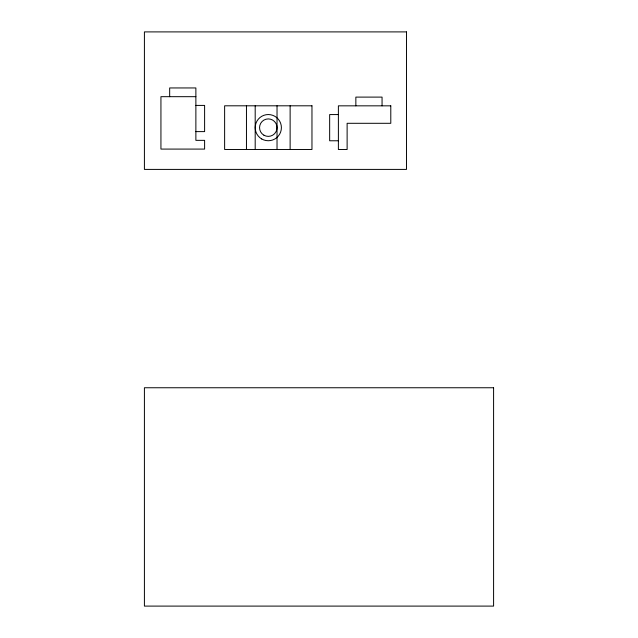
<?xml version="1.0" encoding="UTF-8"?>
<svg xmlns="http://www.w3.org/2000/svg" width="638" height="638" viewBox="0 0 638 638"><rect width="100%" height="100%" fill="white"/><g stroke="black" fill="none" stroke-linecap="round" stroke-linejoin="round"><path stroke-width="0.96" d="M195.874 96.681L160.936 96.681L160.936 149.085L204.607 149.085L204.607 140.352L195.874 140.352L195.874 87.948L169.668 87.948L169.668 96.681M195.874 105.414L204.607 105.414L204.607 131.611L195.874 131.611M338.387 114.569L329.655 114.569L329.655 140.775L338.387 140.775M382.058 105.836L382.058 97.104L355.852 97.104L355.852 105.836M290.13 105.804L290.13 149.475M277.028 105.804L277.028 149.475M255.192 105.804L255.192 149.475M246.459 105.804L246.459 149.475M406.494 31.9L144.411 31.9L144.411 169.405L406.494 169.405L406.494 31.9M311.966 105.804L224.624 105.804L224.624 149.475L311.966 149.475L311.966 105.804M390.791 105.836L338.387 105.836L338.387 149.507L347.12 149.507L347.12 123.301L390.791 123.301L390.791 105.836M493.589 387.752L144.411 387.752L144.411 606.1L493.589 606.1L493.589 387.752M261.747 138.988A13.103 13.103 0 0 0 281.398 127.64A13.103 13.103 0 0 0 261.747 116.299A13.103 13.103 0 0 0 261.747 138.988M263.925 135.208A8.733 8.733 0 0 0 277.028 127.64A8.733 8.733 0 0 0 263.925 120.08A8.733 8.733 0 0 0 263.925 135.208"/></g></svg>
